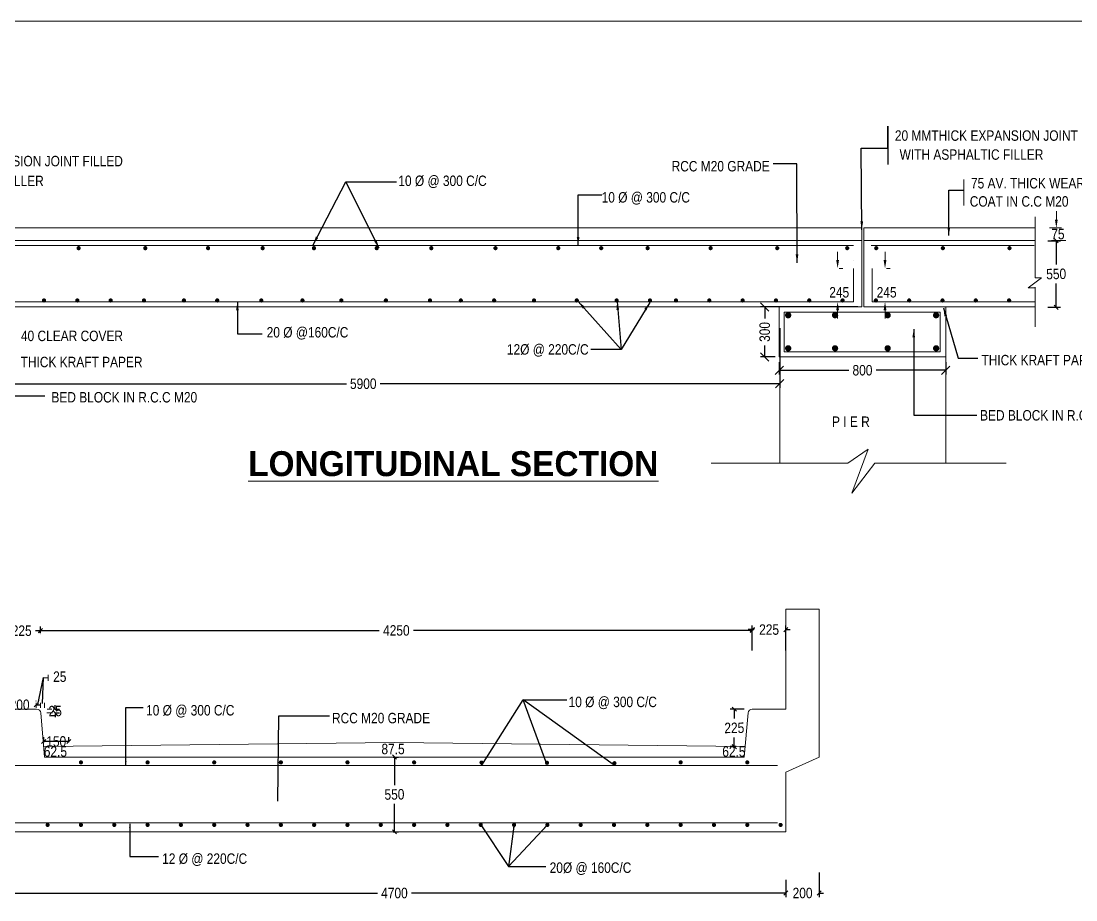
# Model space of a CAD drawing. Header units: millimetres. Extents: x 634882 to 694912, y 48526 to 85494.
# Drawn here: x 649237 to 674564, y 64392 to 85494 of the extents above; entities that cross this region are included whole.
import ezdxf

# ---------------------------------------------------------------- set-up
doc = ezdxf.new("R2010")
doc.units = ezdxf.units.MM
doc.header["$LTSCALE"] = 300
doc.header["$MEASUREMENT"] = 0
for name, color, linetype in [('abutment', 7, 'Continuous'), ('canal', 7, 'Continuous'), ('pier', 7, 'Continuous')]:
    doc.layers.add(name, color=color, linetype=linetype)
doc.styles.add('ARIAL NARROW', font='ARIALN.TTF', dxfattribs={"height": 250})
doc.styles.add('CITYBLUEPR', font='cityb___.ttf')
doc.dimstyles.new('STANDARD$0', dxfattribs={"dimscale": 88.888889, "dimtxt": 0.02, "dimasz": 0.02, "dimexe": 0.05, "dimexo": 0.1, "dimgap": 0.002, "dimtad": 2, "dimdec": 0, "dimzin": 1, "dimdsep": 46, "dimtxsty": 'Standard', "dimcen": 0.09, "dimadec": 0, "dimazin": 0, "dimtfac": 1, "dimtdec": 4, "dimtofl": 0, "dimtmove": 0, "dimatfit": 3, "dimfxl": 1, "dimtolj": 1, "dimtzin": 1, "dimarcsym": 0})
doc.dimstyles.new('STANDARD$7', dxfattribs={"dimtxt": 2, "dimasz": 2, "dimexe": 1.25, "dimexo": 0.625, "dimtad": 1, "dimdec": 0, "dimlfac": 0.5, "dimdsep": 46, "dimtxsty": 'ARIAL NARROW', "dimcen": 2.5, "dimdle": 0.1, "dimse1": 1, "dimse2": 1, "dimadec": 0, "dimazin": 0, "dimtfac": 1, "dimtdec": 0, "dimtmove": 0, "dimatfit": 3, "dimfxl": 1, "dimtolj": 1, "dimtzin": 0, "dimarcsym": 0})

# ---------------------------------------------------------------- blocks, each defined once
blk = doc.blocks.new('_Oblique')
at = {"color": 0, "linetype": 'ByBlock', "lineweight": -2}
blk.add_line((-0.5, -0.5), (0.5, 0.5), dxfattribs=at)
blk = doc.blocks.new('*D98')
at = {"layer": 'abutment', "color": 0, "lineweight": -2, "transparency": 16777216}
for p, q in [((667439, 77307), (667439, 77009)), ((671439, 77307), (671439, 77009)), ((667439, 77109), (669113, 77109)), ((671439, 77109), (669765, 77109))]:
    blk.add_line(p, q, dxfattribs=at)
at = {"layer": 'Defpoints', "color": 0, "lineweight": 9, "transparency": 16777216}
for p in [(667439, 77407), (671439, 77407), (671439, 77109)]:
    blk.add_point(p, dxfattribs=at)
at = {"layer": 'abutment', "color": 0, "lineweight": -2, "transparency": 16777216, "xscale": 200, "yscale": 200, "zscale": 200, "rotation": 180}
blk.add_blockref('_Oblique', (667439, 77109), dxfattribs=at)
at = {"layer": 'abutment', "color": 0, "lineweight": -2, "transparency": 16777216, "xscale": 200, "yscale": 200, "zscale": 200}
blk.add_blockref('_Oblique', (671439, 77109), dxfattribs=at)
at = {"layer": 'abutment', "color": 0, "lineweight": 9, "transparency": 16777216, "insert": (669439, 77109), "char_height": 250, "attachment_point": 5, "style": 'ARIAL NARROW'}
blk.add_mtext('\\A1;800', dxfattribs=at)
blk = doc.blocks.new('*D99')
at = {"layer": 'abutment', "color": 0, "lineweight": -2, "transparency": 16777216}
for p, q in [((669324, 78629), (666993, 78629)), ((667093, 78629), (667093, 78355)), ((667093, 77429), (667093, 77703)), ((667341, 77429), (666993, 77429))]:
    blk.add_line(p, q, dxfattribs=at)
at = {"layer": 'Defpoints', "color": 0, "lineweight": 9, "transparency": 16777216}
for p in [(669424, 78629), (667093, 77429), (667441, 77429)]:
    blk.add_point(p, dxfattribs=at)
at = {"layer": 'abutment', "color": 0, "lineweight": -2, "transparency": 16777216, "xscale": 200, "yscale": 200, "zscale": 200}
for p, rotation in [((667093, 78629), 90), ((667093, 77429), 270)]:
    blk.add_blockref('_Oblique', p, dxfattribs=dict(at, rotation=rotation))
at = {"layer": 'abutment', "color": 0, "lineweight": 9, "transparency": 16777216, "insert": (667093, 78029), "char_height": 250, "attachment_point": 5, "rotation": 90, "style": 'ARIAL NARROW'}
blk.add_mtext('\\A1;300', dxfattribs=at)
blk = doc.blocks.new('*D102')
at = {"layer": 'abutment', "color": 0, "lineweight": -2, "transparency": 16777216}
for p, q in [((647450, 78131), (647450, 76685)), ((667453, 78124), (667453, 76685)), ((647450, 76785), (657046, 76785)), ((667453, 76785), (657858, 76785))]:
    blk.add_line(p, q, dxfattribs=at)
at = {"layer": 'Defpoints', "color": 0, "lineweight": 9, "transparency": 16777216}
for p in [(647450, 78231), (667453, 78224), (647450, 76785)]:
    blk.add_point(p, dxfattribs=at)
at = {"layer": 'abutment', "color": 0, "lineweight": -2, "transparency": 16777216, "xscale": 200, "yscale": 200, "zscale": 200, "rotation": 180}
blk.add_blockref('_Oblique', (647450, 76785), dxfattribs=at)
at = {"layer": 'abutment', "color": 0, "lineweight": -2, "transparency": 16777216, "xscale": 200, "yscale": 200, "zscale": 200}
blk.add_blockref('_Oblique', (667453, 76785), dxfattribs=at)
at = {"layer": 'abutment', "color": 0, "lineweight": 9, "transparency": 16777216, "insert": (657452, 76785), "char_height": 250, "attachment_point": 5, "style": 'ARIAL NARROW'}
blk.add_mtext('\\A1;5900', dxfattribs=at)
blk = doc.blocks.new('*D103')
at = {"layer": 'abutment', "color": 0, "lineweight": -2, "transparency": 16777216}
for p, q in [((666793, 70600), (666793, 70962)), ((649701, 70862), (657837, 70862)), ((649701, 70768), (649701, 70762)), ((666793, 70862), (658657, 70862))]:
    blk.add_line(p, q, dxfattribs=at)
at = {"layer": 'Defpoints', "color": 0, "lineweight": 9, "transparency": 16777216}
for p in [(649701, 70868), (666793, 70862), (666793, 70500)]:
    blk.add_point(p, dxfattribs=at)
at = {"layer": 'abutment', "color": 0, "lineweight": -2, "transparency": 16777216, "xscale": 100, "yscale": 100, "zscale": 100, "rotation": 180}
blk.add_blockref('_Oblique', (649701, 70862), dxfattribs=at)
at = {"layer": 'abutment', "color": 0, "lineweight": -2, "transparency": 16777216, "xscale": 100, "yscale": 100, "zscale": 100}
blk.add_blockref('_Oblique', (666793, 70862), dxfattribs=at)
at = {"layer": 'abutment', "color": 0, "lineweight": 9, "transparency": 16777216, "insert": (658247, 70862), "char_height": 250, "attachment_point": 5, "style": 'ARIAL NARROW'}
blk.add_mtext('\\A1;4250', dxfattribs=at)
blk = doc.blocks.new('*D104')
at = {"layer": 'abutment', "color": 0, "lineweight": -2, "transparency": 16777216}
for p, q in [((648801, 64878), (648801, 64456)), ((667601, 64878), (667601, 64456)), ((648801, 64556), (657791, 64556)), ((667601, 64556), (658611, 64556))]:
    blk.add_line(p, q, dxfattribs=at)
at = {"layer": 'Defpoints', "color": 0, "lineweight": 9, "transparency": 16777216}
for p in [(648801, 64978), (667601, 64978), (667601, 64556)]:
    blk.add_point(p, dxfattribs=at)
at = {"layer": 'abutment', "color": 0, "lineweight": -2, "transparency": 16777216, "xscale": 100, "yscale": 100, "zscale": 100, "rotation": 180}
blk.add_blockref('_Oblique', (648801, 64556), dxfattribs=at)
at = {"layer": 'abutment', "color": 0, "lineweight": -2, "transparency": 16777216, "xscale": 100, "yscale": 100, "zscale": 100}
blk.add_blockref('_Oblique', (667601, 64556), dxfattribs=at)
at = {"layer": 'abutment', "color": 0, "lineweight": 9, "transparency": 16777216, "insert": (658201, 64556), "char_height": 250, "attachment_point": 5, "style": 'ARIAL NARROW'}
blk.add_mtext('\\A1;4700', dxfattribs=at)
blk = doc.blocks.new('*D108')
at = {"layer": 'abutment', "color": 0, "lineweight": -2, "transparency": 16777216}
for p, q in [((649779, 68172), (649779, 68296)), ((650381, 68196), (649779, 68196)), ((650381, 68179), (650381, 68296))]:
    blk.add_line(p, q, dxfattribs=at)
at = {"layer": 'Defpoints', "color": 0, "lineweight": 9, "transparency": 16777216}
for p in [(649779, 68196), (649779, 68072), (650381, 68079)]:
    blk.add_point(p, dxfattribs=at)
at = {"layer": 'abutment', "color": 0, "lineweight": -2, "transparency": 16777216, "xscale": 100, "yscale": 100, "zscale": 100, "rotation": 180}
blk.add_blockref('_Oblique', (649779, 68196), dxfattribs=at)
at = {"layer": 'abutment', "color": 0, "lineweight": -2, "transparency": 16777216, "xscale": 100, "yscale": 100, "zscale": 100}
blk.add_blockref('_Oblique', (650381, 68196), dxfattribs=at)
at = {"layer": 'abutment', "color": 0, "lineweight": 9, "transparency": 16777216, "insert": (650080, 68196), "char_height": 250, "attachment_point": 5, "style": 'ARIAL NARROW'}
blk.add_mtext('\\A1;150', dxfattribs=at)
blk = doc.blocks.new('*D109')
at = {"layer": 'abutment', "color": 0, "lineweight": -2, "transparency": 16777216}
for p, q in [((650050, 68972), (650155, 68972)), ((650055, 68972), (650055, 69072)), ((650050, 68881), (650155, 68881)), ((650055, 68881), (650055, 68781))]:
    blk.add_line(p, q, dxfattribs=at)
at = {"layer": 'Defpoints', "color": 0, "lineweight": 9, "transparency": 16777216}
for p in [(649950, 68972), (650055, 68972), (649950, 68881)]:
    blk.add_point(p, dxfattribs=at)
at = {"layer": 'abutment', "color": 0, "lineweight": -2, "transparency": 16777216, "xscale": 100, "yscale": 100, "zscale": 100}
for p, rotation in [((650055, 68972), 270), ((650055, 68881), 90)]:
    blk.add_blockref('_Oblique', p, dxfattribs=dict(at, rotation=rotation))
at = {"layer": 'abutment', "color": 0, "lineweight": 9, "transparency": 16777216, "insert": (650055, 68926), "char_height": 250, "attachment_point": 5, "rotation": 1, "style": 'ARIAL NARROW'}
blk.add_mtext('\\A1;25', dxfattribs=at)
blk = doc.blocks.new('*D110')
at = {"layer": 'abutment', "color": 0, "lineweight": -2, "transparency": 16777216}
for p, q in [((648801, 70793), (648801, 70955)), ((649701, 70793), (649701, 70955)), ((648801, 70855), (648922, 70855)), ((649701, 70855), (649580, 70855))]:
    blk.add_line(p, q, dxfattribs=at)
at = {"layer": 'Defpoints', "color": 0, "lineweight": 9, "transparency": 16777216}
for p in [(648801, 70855), (648801, 70693), (649701, 70693)]:
    blk.add_point(p, dxfattribs=at)
at = {"layer": 'abutment', "color": 0, "lineweight": -2, "transparency": 16777216, "xscale": 100, "yscale": 100, "zscale": 100, "rotation": 180}
blk.add_blockref('_Oblique', (648801, 70855), dxfattribs=at)
at = {"layer": 'abutment', "color": 0, "lineweight": -2, "transparency": 16777216, "xscale": 100, "yscale": 100, "zscale": 100}
blk.add_blockref('_Oblique', (649701, 70855), dxfattribs=at)
at = {"layer": 'abutment', "color": 0, "lineweight": 9, "transparency": 16777216, "insert": (649251, 70855), "char_height": 250, "attachment_point": 5, "style": 'ARIAL NARROW'}
blk.add_mtext('\\A1;225', dxfattribs=at)
blk = doc.blocks.new('*D113')
at = {"layer": 'abutment', "color": 0, "lineweight": -2, "transparency": 16777216}
for p, q in [((648801, 69166), (648801, 69176)), ((649601, 69166), (649601, 69176)), ((648801, 69076), (648701, 69076)), ((649601, 69076), (649701, 69076))]:
    blk.add_line(p, q, dxfattribs=at)
at = {"layer": 'Defpoints', "color": 0, "lineweight": 9, "transparency": 16777216}
for p in [(648801, 69076), (648801, 69066), (649601, 69066)]:
    blk.add_point(p, dxfattribs=at)
at = {"layer": 'abutment', "color": 0, "lineweight": -2, "transparency": 16777216, "xscale": 100, "yscale": 100, "zscale": 100}
blk.add_blockref('_Oblique', (648801, 69076), dxfattribs=at)
at = {"layer": 'abutment', "color": 0, "lineweight": -2, "transparency": 16777216, "xscale": 100, "yscale": 100, "zscale": 100, "rotation": 180}
blk.add_blockref('_Oblique', (649601, 69076), dxfattribs=at)
at = {"layer": 'abutment', "color": 0, "lineweight": 9, "transparency": 16777216, "insert": (649201, 69076), "char_height": 250, "attachment_point": 5, "style": 'ARIAL NARROW'}
blk.add_mtext('\\A1;200', dxfattribs=at)
blk = doc.blocks.new('*D114')
at = {"layer": 'abutment', "color": 0, "lineweight": -2, "transparency": 16777216}
for p, q in [((658168, 67822), (658301, 67822)), ((658201, 67822), (658201, 67151)), ((658201, 66025), (658201, 66696)), ((658168, 66025), (658301, 66025))]:
    blk.add_line(p, q, dxfattribs=at)
at = {"layer": 'Defpoints', "color": 0, "lineweight": 9, "transparency": 16777216}
for p in [(658068, 67822), (658068, 66025), (658201, 66025)]:
    blk.add_point(p, dxfattribs=at)
at = {"layer": 'abutment', "color": 0, "lineweight": -2, "transparency": 16777216, "xscale": 100, "yscale": 100, "zscale": 100}
for p, rotation in [((658201, 67822), 90), ((658201, 66025), 270)]:
    blk.add_blockref('_Oblique', p, dxfattribs=dict(at, rotation=rotation))
at = {"layer": 'abutment', "color": 0, "lineweight": 9, "transparency": 16777216, "insert": (658201, 66924), "char_height": 250, "attachment_point": 5, "rotation": 1, "style": 'ARIAL NARROW'}
blk.add_mtext('\\A1;550', dxfattribs=at)
blk = doc.blocks.new('*D119')
at = {"layer": 'abutment', "color": 0, "lineweight": -2, "transparency": 16777216}
for p, q in [((668401, 65053), (668401, 64456)), ((667601, 64693), (667601, 64456)), ((667601, 64556), (667501, 64556)), ((668401, 64556), (668501, 64556))]:
    blk.add_line(p, q, dxfattribs=at)
at = {"layer": 'Defpoints', "color": 0, "lineweight": 9, "transparency": 16777216}
for p in [(668401, 65153), (667601, 64793), (667601, 64556)]:
    blk.add_point(p, dxfattribs=at)
at = {"layer": 'abutment', "color": 0, "lineweight": -2, "transparency": 16777216, "xscale": 100, "yscale": 100, "zscale": 100}
blk.add_blockref('_Oblique', (667601, 64556), dxfattribs=at)
at = {"layer": 'abutment', "color": 0, "lineweight": -2, "transparency": 16777216, "xscale": 100, "yscale": 100, "zscale": 100, "rotation": 180}
blk.add_blockref('_Oblique', (668401, 64556), dxfattribs=at)
at = {"layer": 'abutment', "color": 0, "lineweight": 9, "transparency": 16777216, "insert": (668001, 64556), "char_height": 250, "attachment_point": 5, "style": 'ARIAL NARROW'}
blk.add_mtext('\\A1;200', dxfattribs=at)
blk = doc.blocks.new('*D120')
at = {"layer": 'abutment', "color": 0, "lineweight": -2, "transparency": 16777216}
for p, q in [((666793, 70377), (666793, 70982)), ((667601, 70377), (667601, 70982)), ((666793, 70882), (666693, 70882)), ((667601, 70882), (667701, 70882))]:
    blk.add_line(p, q, dxfattribs=at)
at = {"layer": 'Defpoints', "color": 0, "lineweight": 9, "transparency": 16777216}
for p in [(666793, 70882), (666793, 70277), (667601, 70277)]:
    blk.add_point(p, dxfattribs=at)
at = {"layer": 'abutment', "color": 0, "lineweight": -2, "transparency": 16777216, "xscale": 100, "yscale": 100, "zscale": 100}
blk.add_blockref('_Oblique', (666793, 70882), dxfattribs=at)
at = {"layer": 'abutment', "color": 0, "lineweight": -2, "transparency": 16777216, "xscale": 100, "yscale": 100, "zscale": 100, "rotation": 180}
blk.add_blockref('_Oblique', (667601, 70882), dxfattribs=at)
at = {"layer": 'abutment', "color": 0, "lineweight": 9, "transparency": 16777216, "insert": (667197, 70882), "char_height": 250, "attachment_point": 5, "style": 'ARIAL NARROW'}
blk.add_mtext('\\A1;225', dxfattribs=at)
blk = doc.blocks.new('*D121')
at = {"layer": 'abutment', "color": 0, "lineweight": -2, "transparency": 16777216}
for p, q in [((666602, 68972), (666262, 68972)), ((666362, 68972), (666362, 68750)), ((666362, 68072), (666362, 68294)), ((666410, 68072), (666262, 68072))]:
    blk.add_line(p, q, dxfattribs=at)
at = {"layer": 'Defpoints', "color": 0, "lineweight": 9, "transparency": 16777216}
for p in [(666702, 68972), (666362, 68072), (666510, 68072)]:
    blk.add_point(p, dxfattribs=at)
at = {"layer": 'abutment', "color": 0, "lineweight": -2, "transparency": 16777216, "xscale": 100, "yscale": 100, "zscale": 100}
for p, rotation in [((666362, 68972), 90), ((666362, 68072), 270)]:
    blk.add_blockref('_Oblique', p, dxfattribs=dict(at, rotation=rotation))
at = {"layer": 'abutment', "color": 0, "lineweight": 9, "transparency": 16777216, "insert": (666362, 68522), "char_height": 250, "attachment_point": 5, "rotation": 1, "style": 'ARIAL NARROW'}
blk.add_mtext('\\A1;225', dxfattribs=at)
blk = doc.blocks.new('*D123')
at = {"layer": 'abutment', "color": 0, "lineweight": -2, "transparency": 16777216}
for p, q in [((673889, 80220), (674191, 80220)), ((674091, 80220), (674091, 79648)), ((674091, 78622), (674091, 79193)), ((673889, 78622), (674191, 78622))]:
    blk.add_line(p, q, dxfattribs=at)
at = {"layer": 'Defpoints', "color": 0, "lineweight": 9, "transparency": 16777216}
for p in [(673789, 80220), (673789, 78622), (674091, 78622)]:
    blk.add_point(p, dxfattribs=at)
at = {"layer": 'abutment', "color": 0, "lineweight": -2, "transparency": 16777216, "xscale": 100, "yscale": 100, "zscale": 100}
for p, rotation in [((674091, 80220), 90), ((674091, 78622), 270)]:
    blk.add_blockref('_Oblique', p, dxfattribs=dict(at, rotation=rotation))
at = {"layer": 'abutment', "color": 0, "lineweight": 9, "transparency": 16777216, "insert": (674091, 79421), "char_height": 250, "attachment_point": 5, "rotation": 1, "style": 'ARIAL NARROW'}
blk.add_mtext('\\A1;550', dxfattribs=at)

msp = doc.modelspace()

# ---------------------------------------------------------------- linework, layer by layer
at = {"layer": 'abutment', "lineweight": 9}
for p, q in [((671870.5, 81687.6), (671870.5, 81158.2)), ((671870.5, 81063.3), (671870.5, 81314.1)), ((674094.5, 80727.3), (674094.5, 80927.3)), ((673586.3, 80791.4), (673586.3, 79328.5)), ((645508.5, 80529.3), (661176.4, 80529.3)), ((661142.6, 80529.3), (663073.5, 80529.3)), ((662699.8, 80529.3), (669423.8, 80529.3)), ((669423.8, 80529.3), (669423.8, 78864.3)), ((669473.8, 80529.3), (669473.8, 78864.3)), ((669473.8, 80527.5), (673586.3, 80527.5)), ((673926.8, 80527.3), (674219.5, 80527.3)), ((645508.5, 80229.3), (661176.4, 80229.3)), ((645708.5, 80109.3), (661176.4, 80109.3)), ((661109.9, 80229.3), (663073.5, 80229.3)), ((661176.4, 80109.3), (663073.5, 80109.3)), ((662699.8, 80229.3), (669423.8, 80229.3)), ((662699.8, 80109.3), (669223.8, 80109.3)), ((669473.8, 80229.3), (673586.3, 80229.3)), ((669646.2, 80104.8), (673558.7, 80104.8)), ((673980.1, 80223.1), (674320.4, 80223.1)), ((668842.1, 79756.6), (668842.1, 79956.6)), ((669980.9, 79756.6), (669980.9, 79956.6)), ((668878.4, 79556.6), (668967.1, 79556.6)), ((669223.8, 79752.5), (669223.8, 79752.5)), ((669223.8, 78864.3), (669223.8, 79549.3)), ((669673.8, 78859.3), (669673.8, 79549.3)), ((670017.2, 79556.6), (670105.9, 79556.6)), ((673739.7, 79328.5), (673417.1, 79091.1)), ((673586.3, 79328.5), (673739.7, 79328.5)), ((673417.1, 79091.1), (673586.9, 79091.1)), ((673586.9, 79101.8), (673586.9, 78988.4)), ((669223.8, 78749.3), (669223.8, 78864.9)), ((669423.8, 78864.9), (669423.8, 78629.3)), ((669473.8, 78864.9), (669473.8, 78629.3)), ((669673.8, 78749.3), (669673.8, 78864.9)), ((673586.9, 78988.4), (673586.9, 78155.4)), ((645460.5, 78629.3), (661176.4, 78629.3)), ((645708.5, 78749.3), (661176.4, 78749.3)), ((661158.9, 78749.3), (663073.5, 78749.3)), ((661176.4, 78629.3), (663073.5, 78629.3)), ((662699.8, 78749.3), (669223.8, 78749.3)), ((662699.8, 78629.3), (669423.8, 78629.3)), ((667440.8, 77429.3), (667440.8, 78625.5)), ((668842.1, 78549.3), (668842.1, 78349.3)), ((669473.8, 78629.3), (673586.3, 78629.3)), ((669673.8, 78749.3), (673586.3, 78749.3)), ((669980.9, 78549.3), (669980.9, 78349.3)), ((671439.8, 77429.3), (671439.8, 78625.5)), ((667560.8, 78505.5), (671308.5, 78505.5)), ((667560.8, 77549.3), (667560.8, 78505.5)), ((671308.5, 77549.3), (671308.5, 78505.5)), ((667560.8, 77549.3), (671308.5, 77549.3)), ((667440.8, 77429.3), (671439.8, 77429.3)), ((669088.7, 74881.4), (669576.2, 75216.9)), ((669576.2, 75216.9), (669186.2, 74157.1)), ((669088.7, 74881.4), (665804.4, 74881.4)), ((669186.2, 74157.1), (669738.7, 74881.4)), ((669738.7, 74881.4), (672886.6, 74881.4)), ((667601.1, 71372.1), (667601.1, 68972.1)), ((668401.1, 71372.1), (667601.1, 71372.1)), ((668401.1, 71372.1), (668401.1, 67822.1)), ((649888.3, 69653.5), (649888.3, 69792.6)), ((648801.1, 68972.1), (649609.4, 68972.1)), ((649601.1, 69127.1), (649601.1, 69005.5)), ((649701.1, 69127.1), (649701.1, 69005.5)), ((649801.1, 69127.1), (649801.1, 69005.5)), ((649860.4, 68972.1), (649971.9, 68972.1)), ((667601.1, 68972.1), (666792.8, 68972.1)), ((649709.1, 68880.8), (649801.1, 67822.1)), ((649851.6, 68880.8), (649994.1, 68880.8)), ((666693.2, 68880.8), (666601.1, 67822.1)), ((649779.4, 68072.1), (658201.1, 68172.1)), ((666622.9, 68072.1), (658201.1, 68172.1)), ((649801.1, 67822.1), (658201.1, 67822.1)), ((666601.1, 67822.1), (658201.1, 67822.1)), ((668401.1, 67822.1), (667601.1, 67462.1)), ((649001.1, 67622.1), (667401.1, 67622.1)), ((667601.1, 67462.1), (667601.1, 67304.7)), ((667601.1, 67409.6), (667601.1, 66025.2)), ((649001.1, 66240.8), (667401.1, 66240.8)), ((650024.2, 66240.8), (650429.6, 66240.8)), ((666378, 66240.8), (665972.7, 66240.8)), ((648801.1, 66025.2), (667601.1, 66025.2))]:
    msp.add_line(p, q, dxfattribs=at)
for points, const_width in [([(650593.4, 80041.4, 1), (650643.4, 80041.4, 1)], 50), ([(652193.4, 80041.4, 1), (652243.4, 80041.4, 1)], 50), ([(653701.2, 80041.4, 1), (653751.2, 80041.4, 1)], 50), ([(655010.9, 80041.4, 1), (655060.9, 80041.4, 1)], 50), ([(656243.2, 80041.4, 1), (656293.2, 80041.4, 1)], 50), ([(657751, 80041.4, 1), (657801, 80041.4, 1)], 50), ([(659060.6, 80041.4, 1), (659110.6, 80041.4, 1)], 50), ([(660601.6, 80041.4, 1), (660651.6, 80041.4, 1)], 50), ([(662109.4, 80041.4, 1), (662159.4, 80041.4, 1)], 50), ([(663141.1, 80041.4, 1), (663191.1, 80041.4, 1)], 50), ([(664255, 80041.4, 1), (664305, 80041.4, 1)], 50), ([(665767.2, 80041.4, 1), (665817.2, 80041.4, 1)], 50), ([(667367.2, 80041.4, 1), (667417.2, 80041.4, 1)], 50), ([(669048, 80041.4, 1), (669098, 80041.4, 1)], 50), ([(669744.7, 80041.4, 1), (669794.7, 80041.4, 1)], 50), ([(671344.7, 80041.4, 1), (671394.7, 80041.4, 1)], 50), ([(672944.7, 80041.4, 1), (672994.7, 80041.4, 1)], 50), ([(649761.9, 78786, 1), (649811.9, 78786, 1)], 50), ([(650561.9, 78786, 1), (650611.9, 78786, 1)], 50), ([(651361.9, 78786, 1), (651411.9, 78786, 1)], 50), ([(652161.9, 78786, 1), (652211.9, 78786, 1)], 50), ([(653120.4, 78786, 1), (653170.4, 78786, 1)], 50), ([(653920.4, 78786, 1), (653970.4, 78786, 1)], 50), ([(654979.4, 78786, 1), (655029.4, 78786, 1)], 50), ([(655967.9, 78786, 1), (656017.9, 78786, 1)], 50), ([(656900.7, 78786, 1), (656950.7, 78786, 1)], 50), ([(657970.1, 78786, 1), (658020.1, 78786, 1)], 50), ([(659029.1, 78786, 1), (659079.1, 78786, 1)], 50), ([(659770.1, 78786, 1), (659820.1, 78786, 1)], 50), ([(660570.1, 78786, 1), (660620.1, 78786, 1)], 50), ([(661528.6, 78786, 1), (661578.6, 78786, 1)], 50), ([(662554.7, 78786, 1), (662604.7, 78786, 1)], 50), ([(663511.1, 78786, 1), (663561.1, 78786, 1)], 50), ([(664311.1, 78786, 1), (664361.1, 78786, 1)], 50), ([(664935.6, 78786, 1), (664985.6, 78786, 1)], 50), ([(665735.6, 78786, 1), (665785.6, 78786, 1)], 50), ([(666535.6, 78786, 1), (666585.6, 78786, 1)], 50), ([(667335.6, 78786, 1), (667385.6, 78786, 1)], 50), ([(668135.6, 78786, 1), (668185.6, 78786, 1)], 50), ([(668935.6, 78786, 1), (668985.6, 78786, 1)], 50), ([(669735.6, 78786, 1), (669785.6, 78786, 1)], 50), ([(670535.6, 78786, 1), (670585.6, 78786, 1)], 50), ([(671335.6, 78786, 1), (671385.6, 78786, 1)], 50), ([(672135.6, 78786, 1), (672185.6, 78786, 1)], 50), ([(672935.6, 78786, 1), (672985.6, 78786, 1)], 50), ([(667617.8, 78431.2, 1), (667692.8, 78431.2, 1)], 75), ([(668743.6, 78431.2, 1), (668818.6, 78431.2, 1)], 75), ([(670006.8, 78431.2, 1), (670081.8, 78431.2, 1)], 75), ([(671170.2, 78431.2, 1), (671245.2, 78431.2, 1)], 75), ([(667617.8, 77637.2, 1), (667692.8, 77637.2, 1)], 75), ([(668743.6, 77637.2, 1), (668818.6, 77637.2, 1)], 75), ([(670006.8, 77637.2, 1), (670081.8, 77637.2, 1)], 75), ([(671170.2, 77637.2, 1), (671245.2, 77637.2, 1)], 75), ([(650648.4, 67693.9, -1), (650698.4, 67693.9, -1)], 50), ([(652248.4, 67693.9, -1), (652298.4, 67693.9, -1)], 50), ([(653848.4, 67693.9, -1), (653898.4, 67693.9, -1)], 50), ([(655448.4, 67693.9, -1), (655498.4, 67693.9, -1)], 50), ([(657048.4, 67693.9, -1), (657098.4, 67693.9, -1)], 50), ([(658648.4, 67693.9, -1), (658698.4, 67693.9, -1)], 50), ([(660267.9, 67688.8, 1), (660317.9, 67688.8, 1)], 50), ([(661838.7, 67684.2, -1), (661888.7, 67684.2, -1)], 50), ([(663458.2, 67674.4, -1), (663508.2, 67674.4, -1)], 50), ([(665048.4, 67693.9, -1), (665098.4, 67693.9, -1)], 50), ([(666648.4, 67693.9, -1), (666698.4, 67693.9, -1)], 50), ([(649848.4, 66192.6, -1), (649898.4, 66192.6, -1)], 50), ([(650648.4, 66192.6, -1), (650698.4, 66192.6, -1)], 50), ([(651448.4, 66192.6, -1), (651498.4, 66192.6, -1)], 50), ([(652248.4, 66192.6, -1), (652298.4, 66192.6, -1)], 50), ([(653048.4, 66192.6, -1), (653098.4, 66192.6, -1)], 50), ([(653848.4, 66192.6, -1), (653898.4, 66192.6, -1)], 50), ([(654648.4, 66192.6, -1), (654698.4, 66192.6, -1)], 50), ([(655448.4, 66192.6, -1), (655498.4, 66192.6, -1)], 50), ([(656248.4, 66192.6, -1), (656298.4, 66192.6, -1)], 50), ([(657048.4, 66192.6, -1), (657098.4, 66192.6, -1)], 50), ([(657848.4, 66192.6, -1), (657898.4, 66192.6, -1)], 50), ([(658648.4, 66192.6, -1), (658698.4, 66192.6, -1)], 50), ([(659448.4, 66192.6, -1), (659498.4, 66192.6, -1)], 50), ([(660248.4, 66192.6, -1), (660298.4, 66192.6, -1)], 50), ([(661048.4, 66192.6, -1), (661098.4, 66192.6, -1)], 50), ([(661848.4, 66192.6, -1), (661898.4, 66192.6, -1)], 50), ([(662648.4, 66192.6, -1), (662698.4, 66192.6, -1)], 50), ([(663448.4, 66192.6, -1), (663498.4, 66192.6, -1)], 50), ([(664248.4, 66192.6, -1), (664298.4, 66192.6, -1)], 50), ([(665048.4, 66192.6, -1), (665098.4, 66192.6, -1)], 50), ([(665848.4, 66192.6, -1), (665898.4, 66192.6, -1)], 50), ([(666648.4, 66192.6, -1), (666698.4, 66192.6, -1)], 50), ([(667448.4, 66192.6, -1), (667498.4, 66192.6, -1)], 50)]:
    msp.add_lwpolyline(points, format="xyb", close=True, dxfattribs=dict(at, const_width=const_width))
for centre, start, end in [((649609.4, 68872.1), 4.96974, 90), ((666792.8, 68872.1), 90, 175.03026)]:
    msp.add_arc(centre, 100, start, end, dxfattribs=at)
for points in [[(674061.1, 80727.3), (674127.8, 80727.3), (674094.5, 80527.3)], [(668808.8, 79756.6), (668875.4, 79756.6), (668842.1, 79556.6)], [(669947.5, 79756.6), (670014.2, 79756.6), (669980.9, 79556.6)], [(668808.8, 78549.3), (668875.4, 78549.3), (668842.1, 78749.3)], [(669947.5, 78549.3), (670014.2, 78549.3), (669980.9, 78749.3)]]:
    msp.add_solid(points, dxfattribs=at)
at = {"layer": 'canal', "linetype": 'Continuous', "lineweight": 9}
msp.add_line((694881.5, 85493.6), (634881.5, 85493.6), dxfattribs=at)
at = {"layer": 'pier', "lineweight": 9}
for p, q in [((667453.5, 77429.3), (667453.5, 74881.4)), ((671439.8, 77429.3), (671439.8, 74881.4))]:
    msp.add_line(p, q, dxfattribs=at)

# ---------------------------------------------------------------- texts
at = {"layer": 'abutment', "lineweight": 9}
for s, height, style, p in [('20 MMTHICK EXPANSION JOINT FILLED', 250, 'ARIAL NARROW', (670217.7, 82619.9)), ('WITH ASPHALTIC FILLER', 250, 'ARIAL NARROW', (670330.6, 82164.2)), ('20 MMTHICK EXPANSION JOINT FILLED', 250, 'ARIAL NARROW', (646238.7, 82007.7)), ('RCC M20 GRADE', 250, 'ARIAL NARROW', (664856.7, 81884.5)), ('WITH ASPHALTIC FILLER', 250, 'ARIAL NARROW', (646327.9, 81531.2)), (' 10 %%C @ 300 C/C', 250, 'ARIAL NARROW', (658215.1, 81534.2)), ('75 AV. THICK WEARING', 250, 'ARIAL NARROW', (672044.4, 81475.8)), ('10 %%C @ 300 C/C', 250, 'ARIAL NARROW', (663176.2, 81137)), ('COAT IN C.C M20', 250, 'ARIAL NARROW', (672015.4, 81038.9)), ('40 CLEAR COVER', 250, 'ARIAL NARROW', (649232.4, 77810.1)), ('20 %%C @160C/C', 250, 'ARIAL NARROW', (655133.2, 77896.4)), ('12%%C @ 220C/C', 250, 'ARIAL NARROW', (660901.1, 77485.9)), ('THICK KRAFT PAPER', 250, 'ARIAL NARROW', (649224.9, 77182.9)), ('THICK KRAFT PAPER ', 250, 'ARIAL NARROW', (672297.2, 77228.8)), ('BED BLOCK IN R.C.C M20', 250, 'ARIAL NARROW', (649964.1, 76336.6)), ('P I E R', 250, 'ARIAL NARROW', (668707.6, 75749.6)), ('BED BLOCK IN R.C.C M20', 250, 'ARIAL NARROW', (672262.7, 75903.1)), ('%%ULONGITUDINAL SECTION', 600, 'CITYBLUEPR', (654688, 74567.1)), ('10 %%C @ 300 C/C', 250, 'ARIAL NARROW', (662382.6, 69021.8)), ('10 %%C @ 300 C/C', 250, 'ARIAL NARROW', (652237.7, 68820.6)), ('RCC M20 GRADE', 250, 'ARIAL NARROW', (656701.5, 68633.4)), ('12 %%C @ 220C/C', 250, 'ARIAL NARROW', (652623.4, 65257.7)), ('20%%C @ 160C/C', 250, 'ARIAL NARROW', (661928.1, 65041.1))]:
    msp.add_text(s, height=height, dxfattribs=dict(at, style=style)).set_placement(p)
at = {"layer": 'abutment', "lineweight": 9, "char_height": 250, "attachment_point": 5, "style": 'ARIAL NARROW'}
for s, insert in [('\\A1;75', (674131.8, 80379.1)), ('245', (668881, 78979.8)), ('245', (670019.8, 78979.8)), ('\\A1;25', (650165.3, 69750.3)), ('87.5', (658168.1, 68014.6)), ('62.5', (650060.4, 67952.8)), ('62.5', (666351.9, 67952.8))]:
    msp.add_mtext(s, dxfattribs=dict(at, insert=insert))

# ---------------------------------------------------------------- dimensions: what is measured, and where the dimension line sits
at = {"layer": 'abutment', "lineweight": 9}
for base, p1, p2, text, picture, middle in [((674091, 78621.6), (673789.3, 80219.7), (673789.3, 78621.6), '550', '*D123', (674091, 79420.7)), ((666362.1, 68072.1), (666701.8, 68972.1), (666509.7, 68072.1), '225', '*D121', (666362.1, 68522.1)), ((658201.1, 66025.2), (658067.7, 67822.1), (658067.7, 66025.2), '550', '*D114', (658201.1, 66923.7))]:
    dim = msp.add_linear_dim(base=base, p1=p1, p2=p2, angle=90, text=text, dimstyle='STANDARD$0', override={"dimscale": 1, "dimtxt": 250, "dimasz": 100, "dimexe": 100, "dimexo": 100, "dimgap": 100, "dimtad": 0, "dimtoh": 1, "dimzin": 0, "dimtxsty": 'ARIAL NARROW', "dimblk1": 'Oblique', "dimblk2": 'Oblique', "dimsah": 1, "dimtzin": 0}, dxfattribs=at)
    dim.commit()
    dim.dimension.update_dxf_attribs({"geometry": picture, "text_midpoint": middle, "text_rotation": 1})
dim = msp.add_linear_dim(base=(667093.5, 77429.3), p1=(669423.8, 78629.3), p2=(667440.8, 77429.3), angle=90, text='300', dimstyle='STANDARD$0', override={"dimscale": 1, "dimtxt": 250, "dimasz": 200, "dimexe": 100, "dimexo": 100, "dimgap": 100, "dimtad": 0, "dimtoh": 1, "dimzin": 0, "dimtxsty": 'ARIAL NARROW', "dimblk1": 'Oblique', "dimblk2": 'Oblique', "dimsah": 1, "dimtzin": 0}, dxfattribs=at)
dim.commit()
dim.dimension.update_dxf_attribs({"geometry": '*D99', "text_midpoint": (667093.5, 78029.3)})
for base, p1, p2, text, override, picture, middle in [((647450, 76785), (667453.5, 78223.5), (647450, 78230.7), '5900', {"dimscale": 1, "dimtxt": 250, "dimasz": 200, "dimexe": 100, "dimexo": 100, "dimgap": 100, "dimtad": 0, "dimtoh": 1, "dimzin": 0, "dimtxsty": 'ARIAL NARROW', "dimblk1": 'Oblique', "dimblk2": 'Oblique', "dimsah": 1, "dimtzin": 0}, '*D102', (657451.8, 76785)), ((671439, 77108.6), (667439, 77407.4), (671439, 77407.4), '800', {"dimscale": 1, "dimtxt": 250, "dimasz": 200, "dimexe": 100, "dimexo": 100, "dimgap": 100, "dimtad": 0, "dimtoh": 1, "dimzin": 0, "dimtxsty": 'ARIAL NARROW', "dimblk1": 'Oblique', "dimblk2": 'Oblique', "dimsah": 1, "dimtzin": 0}, '*D98', (669439, 77108.6)), ((648801.1, 70854.8), (649701.1, 70693.5), (648801.1, 70693.5), '225', {"dimscale": 1, "dimtxt": 250, "dimasz": 100, "dimexe": 100, "dimexo": 100, "dimgap": 100, "dimtad": 0, "dimtoh": 1, "dimzin": 0, "dimtxsty": 'ARIAL NARROW', "dimblk1": 'Oblique', "dimblk2": 'Oblique', "dimsah": 1, "dimtzin": 0}, '*D110', (649251.1, 70854.8)), ((666792.8, 70862.1), (649701.1, 70867.9), (666792.8, 70499.8), '4250', {"dimscale": 1, "dimtxt": 250, "dimasz": 100, "dimexe": 100, "dimexo": 100, "dimgap": 100, "dimtad": 0, "dimtoh": 1, "dimzin": 0, "dimtxsty": 'ARIAL NARROW', "dimblk1": 'Oblique', "dimblk2": 'Oblique', "dimsah": 1, "dimtzin": 0}, '*D103', (658247, 70862.1)), ((666792.8, 70882.1), (667601.1, 70277.5), (666792.8, 70277.5), '225', {"dimscale": 1, "dimtxt": 250, "dimasz": 100, "dimexe": 100, "dimexo": 100, "dimgap": 100, "dimtad": 0, "dimtoh": 1, "dimzin": 0, "dimtxsty": 'ARIAL NARROW', "dimblk1": 'Oblique', "dimblk2": 'Oblique', "dimsah": 1, "dimtzin": 0}, '*D120', (667197, 70882.1)), ((648801.1, 69076.3), (649601.1, 69066.3), (648801.1, 69066.3), '200', {"dimscale": 1, "dimtxt": 250, "dimasz": 100, "dimexe": 100, "dimexo": 100, "dimgap": 100, "dimtad": 0, "dimtoh": 1, "dimzin": 0, "dimtxsty": 'ARIAL NARROW', "dimblk1": 'Oblique', "dimblk2": 'Oblique', "dimsah": 1, "dimtzin": 0}, '*D113', (649201.1, 69076.3)), ((667601.1, 64556.3), (668401.1, 65153.3), (667601.1, 64793.3), '200', {"dimscale": 1, "dimtxt": 250, "dimasz": 100, "dimexe": 100, "dimexo": 100, "dimgap": 100, "dimtad": 0, "dimtoh": 1, "dimzin": 0, "dimtxsty": 'ARIAL NARROW', "dimblk1": 'Oblique', "dimblk2": 'Oblique', "dimsah": 1, "dimtzin": 0}, '*D119', (668001.1, 64556.3)), ((667601.1, 64556.3), (648801.1, 64978.2), (667601.1, 64978.2), '4700', {"dimscale": 1, "dimtxt": 250, "dimasz": 100, "dimexe": 100, "dimexo": 100, "dimgap": 100, "dimtad": 0, "dimtoh": 1, "dimzin": 0, "dimtxsty": 'ARIAL NARROW', "dimblk1": 'Oblique', "dimblk2": 'Oblique', "dimsah": 1, "dimtzin": 0}, '*D104', (658201.1, 64556.3))]:
    dim = msp.add_linear_dim(base=base, p1=p1, p2=p2, text=text, dimstyle='STANDARD$0', override=override, dxfattribs=at)
    dim.commit()
    dim.dimension.update_dxf_attribs({"geometry": picture, "text_midpoint": middle})
dim = msp.add_linear_dim(base=(650055.4, 68972.1), p1=(649949.6, 68880.8), p2=(649949.6, 68972.1), angle=90, text='25', dimstyle='STANDARD$0', override={"dimscale": 1, "dimtxt": 250, "dimasz": 100, "dimexe": 100, "dimexo": 100, "dimgap": 100, "dimtad": 0, "dimtoh": 1, "dimzin": 0, "dimtxsty": 'ARIAL NARROW', "dimblk1": 'Oblique', "dimblk2": 'Oblique', "dimsah": 1, "dimtzin": 0}, dxfattribs=at)
dim.commit()
dim.dimension.update_dxf_attribs({"geometry": '*D109', "text_midpoint": (650055.4, 68926.5), "dimtype": 160, "text_rotation": 1})
dim = msp.add_linear_dim(base=(649779.4, 68196.4), p1=(650381, 68079.3), p2=(649779.4, 68072.1), text='150', dimstyle='STANDARD$0', override={"dimscale": 1, "dimtxt": 250, "dimasz": 100, "dimexe": 100, "dimexo": 100, "dimgap": 100, "dimtad": 0, "dimtoh": 1, "dimzin": 0, "dimtxsty": 'ARIAL NARROW', "dimblk1": 'Oblique', "dimblk2": 'Oblique', "dimsah": 1, "dimtzin": 0}, dxfattribs=at)
dim.commit()
dim.dimension.update_dxf_attribs({"geometry": '*D108', "text_midpoint": (650080.2, 68196.4), "dimtype": 160})

# ---------------------------------------------------------------- leaders
for points, override in [([(669423.6, 80484), (669408.3, 82440.3), (670050.7, 82440.3), (670050.7, 82968.7), (670050.7, 82050.3)], {"dimtxt": 250, "dimasz": 200, "dimexe": 100, "dimexo": 100, "dimgap": 100, "dimtad": 0, "dimtoh": 1, "dimlfac": 1, "dimzin": 0, "dimtxsty": 'ARIAL NARROW', "dimcen": 0.09, "dimtdec": 4, "dimtofl": 0}), ([(667868, 79692.3), (667867.1, 82068.8), (667296.8, 82068.8)], {"dimtxt": 250, "dimasz": 200, "dimexe": 100, "dimexo": 100, "dimgap": 100, "dimtad": 0, "dimtoh": 1, "dimlfac": 1, "dimzin": 0, "dimtxsty": 'ARIAL NARROW', "dimcen": 0.09, "dimtdec": 4, "dimtofl": 0}), ([(656249.1, 80124.5), (657032.4, 81631.6)], {"dimtxt": 250, "dimasz": 200, "dimexe": 100, "dimexo": 100, "dimgap": 100, "dimtad": 0, "dimtoh": 1, "dimlfac": 1, "dimzin": 0, "dimtxsty": 'ARIAL NARROW', "dimcen": 0.09, "dimtdec": 4, "dimtofl": 0}), ([(657832.8, 80040.5), (657032.4, 81631.6), (658252, 81631.6)], {"dimtxt": 250, "dimasz": 200, "dimexe": 100, "dimexo": 100, "dimgap": 100, "dimtad": 0, "dimtoh": 1, "dimlfac": 1, "dimzin": 0, "dimtxsty": 'ARIAL NARROW', "dimcen": 0.09, "dimtdec": 4, "dimtofl": 0}), ([(662611.9, 80109.3), (662612.8, 81324.3), (663181.2, 81324.3)], {"dimtxt": 250, "dimasz": 200, "dimexe": 100, "dimexo": 100, "dimgap": 100, "dimtad": 0, "dimtoh": 1, "dimlfac": 1, "dimzin": 0, "dimtxsty": 'ARIAL NARROW', "dimcen": 0.09, "dimtdec": 4, "dimtofl": 0}), ([(671512, 80342.9), (671510.4, 81436.9), (671870.5, 81436.9)], {"dimtxt": 250, "dimasz": 200, "dimexe": 100, "dimexo": 100, "dimgap": 100, "dimtad": 0, "dimtoh": 1, "dimlfac": 1, "dimzin": 0, "dimtxsty": 'ARIAL NARROW', "dimcen": 0.09, "dimtdec": 4, "dimtofl": 0}), ([(654430.7, 78749.3), (654430.7, 77986.2), (655025.7, 77986.2)], {"dimtxt": 250, "dimasz": 200, "dimexe": 100, "dimexo": 100, "dimgap": 100, "dimtad": 0, "dimtoh": 1, "dimlfac": 1, "dimzin": 0, "dimtxsty": 'ARIAL NARROW', "dimcen": 0.09, "dimtdec": 4, "dimtofl": 0}), ([(662616.3, 78760.3), (663644.6, 77607.4)], {"dimtxt": 250, "dimasz": 200, "dimexe": 100, "dimexo": 100, "dimgap": 100, "dimtad": 0, "dimtoh": 1, "dimlfac": 1, "dimzin": 0, "dimtxsty": 'ARIAL NARROW', "dimcen": 0.09, "dimtdec": 4, "dimtofl": 0}), ([(664330.1, 78735.3), (663644.6, 77607.4), (662915.9, 77607.4)], {"dimtxt": 250, "dimasz": 200, "dimexe": 100, "dimexo": 100, "dimgap": 100, "dimtad": 0, "dimtoh": 1, "dimlfac": 1, "dimzin": 0, "dimtxsty": 'ARIAL NARROW', "dimcen": 0.09, "dimtdec": 4, "dimtofl": 0}), ([(663547.6, 78760.3), (663644.6, 77607.4)], {"dimtxt": 250, "dimasz": 200, "dimexe": 100, "dimexo": 100, "dimgap": 100, "dimtad": 0, "dimtoh": 1, "dimlfac": 1, "dimzin": 0, "dimtxsty": 'ARIAL NARROW', "dimcen": 0.09, "dimtdec": 4, "dimtofl": 0}), ([(671383, 78604.7), (671736.1, 77399.3), (672213, 77399.3)], {"dimtxt": 250, "dimasz": 200, "dimexe": 100, "dimexo": 100, "dimgap": 100, "dimtad": 0, "dimtoh": 1, "dimlfac": 1, "dimzin": 0, "dimtxsty": 'ARIAL NARROW', "dimcen": 0.09, "dimtdec": 4, "dimtofl": 0}), ([(646039.2, 78215.4), (646489, 76493.2), (649805.9, 76493.2)], {"dimtxt": 250, "dimasz": 200, "dimexe": 100, "dimexo": 100, "dimgap": 100, "dimtad": 0, "dimtoh": 1, "dimlfac": 1, "dimzin": 0, "dimtxsty": 'ARIAL NARROW', "dimcen": 0.09, "dimtdec": 4, "dimtofl": 0}), ([(670669.8, 78096.8), (670669.8, 76032.9), (672187.3, 76032.9)], {"dimtxt": 250, "dimasz": 200, "dimexe": 100, "dimexo": 100, "dimgap": 100, "dimtad": 0, "dimtoh": 1, "dimlfac": 1, "dimzin": 0, "dimtxsty": 'ARIAL NARROW', "dimcen": 0.09, "dimtdec": 4, "dimtofl": 0}), ([(649637.6, 69083.2), (649771.3, 69728.6)], {"dimtxt": 250, "dimasz": 100, "dimexe": 100, "dimexo": 100, "dimgap": 100, "dimtad": 0, "dimtoh": 1, "dimlfac": 1, "dimzin": 0, "dimtxsty": 'ARIAL NARROW', "dimcen": 0.09, "dimtdec": 4, "dimtofl": 0}), ([(649749, 69111), (649771.3, 69728.6), (649888.3, 69723)], {"dimtxt": 250, "dimasz": 100, "dimexe": 100, "dimexo": 100, "dimgap": 100, "dimtad": 0, "dimtoh": 1, "dimlfac": 1, "dimzin": 0, "dimtxsty": 'ARIAL NARROW', "dimcen": 0.09, "dimtdec": 4, "dimtofl": 0}), ([(660298.4, 67630.4), (661289.2, 69192.3)], {"dimtxt": 250, "dimasz": 100, "dimexe": 100, "dimexo": 100, "dimgap": 100, "dimtad": 0, "dimtoh": 1, "dimlfac": 1, "dimzin": 0, "dimtxsty": 'ARIAL NARROW', "dimcen": 0.09, "dimtdec": 4, "dimtofl": 0}), ([(661859.4, 67651.1), (661289.2, 69192.3)], {"dimtxt": 250, "dimasz": 100, "dimexe": 100, "dimexo": 100, "dimgap": 100, "dimtad": 0, "dimtoh": 1, "dimlfac": 1, "dimzin": 0, "dimtxsty": 'ARIAL NARROW', "dimcen": 0.09, "dimtdec": 4, "dimtofl": 0}), ([(663453.8, 67645.8), (661289.2, 69192.3), (662343.2, 69192.3)], {"dimtxt": 250, "dimasz": 100, "dimexe": 100, "dimexo": 100, "dimgap": 100, "dimtad": 0, "dimtoh": 1, "dimlfac": 1, "dimzin": 0, "dimtxsty": 'ARIAL NARROW', "dimcen": 0.09, "dimtdec": 4, "dimtofl": 0}), ([(651754, 67630.7), (651754, 69009.9), (652166.5, 69009.9)], {"dimtxt": 250, "dimasz": 100, "dimexe": 100, "dimexo": 100, "dimgap": 100, "dimtad": 0, "dimtoh": 1, "dimlfac": 1, "dimzin": 0, "dimtxsty": 'ARIAL NARROW', "dimcen": 0.09, "dimtdec": 4, "dimtofl": 0}), ([(655398.8, 66759.2), (655422.7, 68812.5), (656642.2, 68812.5)], {"dimtxt": 250, "dimasz": 100, "dimexe": 100, "dimexo": 100, "dimgap": 100, "dimtad": 0, "dimtoh": 1, "dimlfac": 1, "dimzin": 0, "dimtxsty": 'ARIAL NARROW', "dimcen": 0.09, "dimtdec": 4, "dimtofl": 0}), ([(651845.7, 66220.1), (651845.7, 65430.8), (652533.1, 65430.8)], {"dimtxt": 250, "dimasz": 100, "dimexe": 100, "dimexo": 100, "dimgap": 100, "dimtad": 0, "dimtoh": 1, "dimlfac": 1, "dimzin": 0, "dimtxsty": 'ARIAL NARROW', "dimcen": 0.09, "dimtdec": 4, "dimtofl": 0}), ([(660262.9, 66216), (660942.3, 65195.6), (661836, 65195.6)], {"dimtxt": 250, "dimasz": 100, "dimexe": 100, "dimexo": 100, "dimgap": 100, "dimtad": 0, "dimtoh": 1, "dimlfac": 1, "dimzin": 0, "dimtxsty": 'ARIAL NARROW', "dimcen": 0.09, "dimtdec": 4, "dimtofl": 0}), ([(661075.7, 66218.2), (660942.3, 65195.6)], {"dimtxt": 250, "dimasz": 100, "dimexe": 100, "dimexo": 100, "dimgap": 100, "dimtad": 0, "dimtoh": 1, "dimlfac": 1, "dimzin": 0, "dimtxsty": 'ARIAL NARROW', "dimcen": 0.09, "dimtdec": 4, "dimtofl": 0}), ([(661873.4, 66192.6), (660942.3, 65195.6)], {"dimtxt": 250, "dimasz": 100, "dimexe": 100, "dimexo": 100, "dimgap": 100, "dimtad": 0, "dimtoh": 1, "dimlfac": 1, "dimzin": 0, "dimtxsty": 'ARIAL NARROW', "dimcen": 0.09, "dimtdec": 4, "dimtofl": 0})]:
    msp.add_leader(points, dimstyle='STANDARD$7', override=override, dxfattribs=at)

doc.saveas('drawing.dxf')
